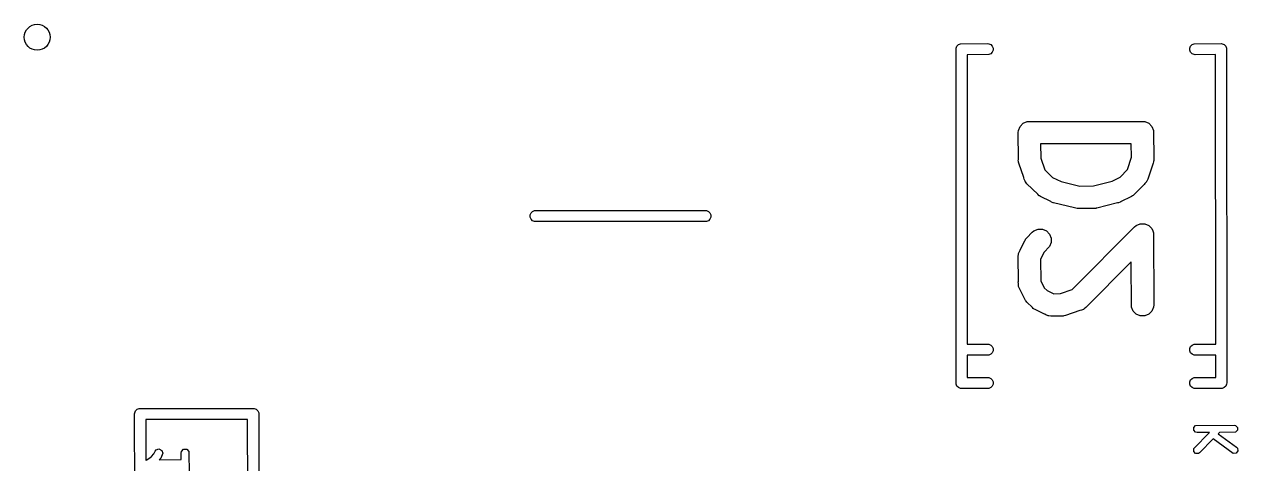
# Model space of a CAD drawing. Extents: x 0.16 to 3.03, y 0.09 to 2.28.
# Drawn here: x 0.163 to 0.808, y 1.369 to 1.602 of the extents above; entities that cross this region are included whole.
import ezdxf

# ---------------------------------------------------------------- set-up
doc = ezdxf.new("R2010")
doc.units = 0
doc.header["$MEASUREMENT"] = 0
doc.layers.add('BLACK', color=7, linetype='CONTINUOUS')

msp = doc.modelspace()

# ---------------------------------------------------------------- linework, layer by layer
at = {"layer": 'BLACK', "linetype": 'CONTINUOUS'}
for p, q in [((0.65946, 1.59106), (0.66052, 1.5915)), ((0.66052, 1.5915), (0.6749, 1.59155)), ((0.6749, 1.59155), (0.67548, 1.5915)), ((0.67548, 1.5915), (0.67654, 1.59106)), ((0.78346, 1.59106), (0.78452, 1.5915)), ((0.78452, 1.5915), (0.7989, 1.59155)), ((0.7989, 1.59155), (0.79948, 1.5915)), ((0.79948, 1.5915), (0.80054, 1.59106)), ((0.65815, 1.5886), (0.6582, 1.58918)), ((0.6582, 1.41088), (0.65815, 1.5886)), ((0.6582, 1.58918), (0.65864, 1.59024)), ((0.65864, 1.59024), (0.65946, 1.59106)), ((0.67548, 1.5857), (0.664, 1.58566)), ((0.664, 1.58566), (0.66405, 1.43201)), ((0.67654, 1.58614), (0.67548, 1.5857)), ((0.67654, 1.59106), (0.67736, 1.59024)), ((0.67736, 1.58696), (0.67654, 1.58614)), ((0.67736, 1.59024), (0.6778, 1.58918)), ((0.6778, 1.58802), (0.67736, 1.58696)), ((0.6778, 1.58918), (0.6778, 1.58802)), ((0.7822, 1.58918), (0.78264, 1.59024)), ((0.7822, 1.58802), (0.7822, 1.58918)), ((0.78264, 1.58696), (0.7822, 1.58802)), ((0.78264, 1.59024), (0.78346, 1.59106)), ((0.78346, 1.58614), (0.78264, 1.58696)), ((0.78452, 1.5857), (0.78346, 1.58614)), ((0.7851, 1.58565), (0.78452, 1.5857)), ((0.79595, 1.58569), (0.7851, 1.58565)), ((0.796, 1.43204), (0.79595, 1.58569)), ((0.80054, 1.59106), (0.80136, 1.59024)), ((0.80136, 1.59024), (0.8018, 1.58918)), ((0.8018, 1.58918), (0.80185, 1.4114)), ((0.69125, 1.54546), (0.69214, 1.54762)), ((0.69214, 1.54762), (0.6938, 1.54927)), ((0.6938, 1.54927), (0.69596, 1.55017)), ((0.69596, 1.55017), (0.75713, 1.55029)), ((0.75713, 1.55029), (0.7583, 1.55017)), ((0.7583, 1.55017), (0.76047, 1.54927)), ((0.76047, 1.54927), (0.76212, 1.54762)), ((0.76212, 1.54762), (0.76302, 1.54546)), ((0.69113, 1.54429), (0.69125, 1.54546)), ((0.69124, 1.53008), (0.69113, 1.54429)), ((0.76302, 1.54546), (0.76313, 1.53)), ((0.75118, 1.53839), (0.70307, 1.5383)), ((0.70307, 1.5383), (0.70313, 1.53071)), ((0.75123, 1.53124), (0.75118, 1.53839)), ((0.69118, 1.52925), (0.69124, 1.53008)), ((0.69125, 1.52895), (0.69118, 1.52925)), ((0.69125, 1.52883), (0.69125, 1.52895)), ((0.69131, 1.52868), (0.69125, 1.52883)), ((0.69144, 1.5281), (0.69131, 1.52868)), ((0.69411, 1.5204), (0.69144, 1.5281)), ((0.70313, 1.53071), (0.70527, 1.52452)), ((0.74915, 1.52477), (0.75123, 1.53124)), ((0.76272, 1.52812), (0.75997, 1.51953)), ((0.76302, 1.52883), (0.76272, 1.52812)), ((0.76305, 1.52913), (0.76302, 1.52883)), ((0.76309, 1.52925), (0.76305, 1.52913)), ((0.76313, 1.53), (0.76307, 1.52941)), ((0.76307, 1.52941), (0.76309, 1.52925)), ((0.70527, 1.52452), (0.70941, 1.52048)), ((0.70941, 1.52048), (0.71389, 1.51833)), ((0.74111, 1.5186), (0.74523, 1.52074)), ((0.74523, 1.52074), (0.74915, 1.52477)), ((0.69411, 1.52026), (0.69411, 1.5204)), ((0.6944, 1.51954), (0.69411, 1.52026)), ((0.69478, 1.51846), (0.6944, 1.51954)), ((0.69492, 1.51829), (0.69478, 1.51846)), ((0.695, 1.5181), (0.69492, 1.51829)), ((0.69575, 1.51719), (0.695, 1.5181)), ((0.70153, 1.51155), (0.69575, 1.51719)), ((0.71389, 1.51833), (0.72393, 1.51591)), ((0.72393, 1.51591), (0.73105, 1.516)), ((0.73105, 1.516), (0.74111, 1.5186)), ((0.75783, 1.51663), (0.7528, 1.51147)), ((0.75795, 1.51669), (0.75783, 1.51663)), ((0.75845, 1.51726), (0.75795, 1.51669)), ((0.75926, 1.5181), (0.75845, 1.51726)), ((0.75935, 1.51829), (0.75926, 1.5181)), ((0.75949, 1.51846), (0.75935, 1.51829)), ((0.75997, 1.51953), (0.75949, 1.51846)), ((0.70203, 1.51097), (0.70153, 1.51155)), ((0.70228, 1.51081), (0.70203, 1.51097)), ((0.70237, 1.51073), (0.70228, 1.51081)), ((0.70252, 1.51066), (0.70237, 1.51073)), ((0.70302, 1.51035), (0.70252, 1.51066)), ((0.70844, 1.50774), (0.70302, 1.51035)), ((0.70886, 1.50743), (0.70844, 1.50774)), ((0.75123, 1.51045), (0.74553, 1.50749)), ((0.7519, 1.51073), (0.75123, 1.51045)), ((0.75213, 1.51091), (0.7519, 1.51073)), ((0.75224, 1.51097), (0.75213, 1.51091)), ((0.75234, 1.51109), (0.75224, 1.51097)), ((0.7528, 1.51147), (0.75234, 1.51109)), ((0.4321, 1.50058), (0.43254, 1.50164)), ((0.43254, 1.50164), (0.43336, 1.50246)), ((0.43336, 1.50246), (0.43442, 1.5029)), ((0.43442, 1.5029), (0.525, 1.50295)), ((0.525, 1.50295), (0.52558, 1.5029)), ((0.52558, 1.5029), (0.52664, 1.50246)), ((0.52664, 1.50246), (0.52746, 1.50164)), ((0.52746, 1.50164), (0.5279, 1.50058)), ((0.70973, 1.50712), (0.70886, 1.50743)), ((0.70983, 1.50707), (0.70973, 1.50712)), ((0.70988, 1.50707), (0.70983, 1.50707)), ((0.70996, 1.50704), (0.70988, 1.50707)), ((0.72108, 1.50436), (0.70996, 1.50704)), ((0.72168, 1.50412), (0.72108, 1.50436)), ((0.7224, 1.50404), (0.72168, 1.50412)), ((0.72256, 1.50401), (0.7224, 1.50404)), ((0.72264, 1.50402), (0.72256, 1.50401)), ((0.72285, 1.504), (0.72264, 1.50402)), ((0.7311, 1.5041), (0.72285, 1.504)), ((0.73171, 1.50401), (0.7311, 1.5041)), ((0.73243, 1.50411), (0.73171, 1.50401)), ((0.73259, 1.50412), (0.73243, 1.50411)), ((0.73267, 1.50415), (0.73259, 1.50412)), ((0.73287, 1.50418), (0.73267, 1.50415)), ((0.74386, 1.50703), (0.73287, 1.50418)), ((0.74443, 1.50707), (0.74386, 1.50703)), ((0.74531, 1.50741), (0.74443, 1.50707)), ((0.74541, 1.50743), (0.74531, 1.50741)), ((0.74545, 1.50746), (0.74541, 1.50743)), ((0.74553, 1.50749), (0.74545, 1.50746)), ((0.4321, 1.49942), (0.4321, 1.50058)), ((0.43254, 1.49836), (0.4321, 1.49942)), ((0.43336, 1.49754), (0.43254, 1.49836)), ((0.43442, 1.4971), (0.43336, 1.49754)), ((0.435, 1.49705), (0.43442, 1.4971)), ((0.52558, 1.4971), (0.435, 1.49705)), ((0.52664, 1.49754), (0.52558, 1.4971)), ((0.52746, 1.49836), (0.52664, 1.49754)), ((0.5279, 1.49942), (0.52746, 1.49836)), ((0.5279, 1.50058), (0.5279, 1.49942)), ((0.75289, 1.49424), (0.7538, 1.49499)), ((0.7538, 1.49499), (0.75596, 1.49588)), ((0.75596, 1.49588), (0.7583, 1.49588)), ((0.7583, 1.49588), (0.76047, 1.49499)), ((0.76047, 1.49499), (0.76212, 1.49333)), ((0.69525, 1.48796), (0.69573, 1.48838)), ((0.69573, 1.48838), (0.6986, 1.49139)), ((0.6986, 1.49139), (0.69951, 1.49213)), ((0.69951, 1.49213), (0.70168, 1.49303)), ((0.70168, 1.49303), (0.70402, 1.49303)), ((0.70402, 1.49303), (0.70618, 1.49213)), ((0.70618, 1.49213), (0.70784, 1.49048)), ((0.70784, 1.49048), (0.70873, 1.48831)), ((0.70873, 1.48831), (0.70873, 1.48597)), ((0.71982, 1.46101), (0.75289, 1.49424)), ((0.76212, 1.49333), (0.76262, 1.49213)), ((0.76262, 1.49213), (0.76302, 1.49117)), ((0.76302, 1.49117), (0.76313, 1.45286)), ((0.69188, 1.48126), (0.69214, 1.4819)), ((0.69214, 1.4819), (0.69223, 1.48199)), ((0.69223, 1.48199), (0.69462, 1.48697)), ((0.69462, 1.48697), (0.69494, 1.48747)), ((0.69494, 1.48747), (0.695, 1.48762)), ((0.695, 1.48762), (0.69509, 1.48772)), ((0.69509, 1.48772), (0.69525, 1.48796)), ((0.70784, 1.48381), (0.70477, 1.4806)), ((0.70873, 1.48597), (0.70784, 1.48381)), ((0.69113, 1.47857), (0.69125, 1.47974)), ((0.69123, 1.46519), (0.69113, 1.47857)), ((0.69125, 1.47974), (0.69133, 1.47994)), ((0.69133, 1.47994), (0.69135, 1.48016)), ((0.69135, 1.48016), (0.69188, 1.48126)), ((0.70477, 1.4806), (0.70304, 1.47701)), ((0.70304, 1.47701), (0.70312, 1.46556)), ((0.75118, 1.47567), (0.72709, 1.45147)), ((0.75125, 1.45169), (0.75118, 1.47567)), ((0.69118, 1.46504), (0.69123, 1.46519)), ((0.69124, 1.46419), (0.69118, 1.46504)), ((0.69125, 1.46312), (0.69124, 1.46419)), ((0.69133, 1.46292), (0.69125, 1.46312)), ((0.69135, 1.4627), (0.69133, 1.46292)), ((0.69177, 1.4616), (0.69135, 1.4627)), ((0.70312, 1.46556), (0.70498, 1.46197)), ((0.69473, 1.4559), (0.69177, 1.4616)), ((0.70498, 1.46197), (0.70653, 1.46049)), ((0.70653, 1.46049), (0.71007, 1.45879)), ((0.71007, 1.45879), (0.71355, 1.45884)), ((0.71355, 1.45884), (0.71982, 1.46101)), ((0.695, 1.45524), (0.69473, 1.4559)), ((0.69519, 1.45501), (0.695, 1.45524)), ((0.69525, 1.45489), (0.69519, 1.45501)), ((0.69537, 1.45479), (0.69525, 1.45489)), ((0.69575, 1.45433), (0.69537, 1.45479)), ((0.69875, 1.45145), (0.69575, 1.45433)), ((0.69917, 1.45097), (0.69875, 1.45145)), ((0.69942, 1.45082), (0.69917, 1.45097)), ((0.69951, 1.45073), (0.69942, 1.45082)), ((0.69966, 1.45066), (0.69951, 1.45073)), ((0.70016, 1.45035), (0.69966, 1.45066)), ((0.70515, 1.44795), (0.70016, 1.45035)), ((0.72388, 1.44983), (0.71617, 1.44717)), ((0.72402, 1.44983), (0.72388, 1.44983)), ((0.72474, 1.45013), (0.72402, 1.44983)), ((0.72582, 1.4505), (0.72474, 1.45013)), ((0.72598, 1.45064), (0.72582, 1.4505)), ((0.72618, 1.45073), (0.72598, 1.45064)), ((0.72709, 1.45147), (0.72618, 1.45073)), ((0.75214, 1.44952), (0.75125, 1.45169)), ((0.76302, 1.45169), (0.76212, 1.44952)), ((0.76313, 1.45286), (0.76302, 1.45169)), ((0.70523, 1.44787), (0.70515, 1.44795)), ((0.70587, 1.4476), (0.70523, 1.44787)), ((0.70698, 1.44707), (0.70587, 1.4476)), ((0.70719, 1.44705), (0.70698, 1.44707)), ((0.70739, 1.44697), (0.70719, 1.44705)), ((0.70856, 1.44686), (0.70739, 1.44697)), ((0.71433, 1.44695), (0.70856, 1.44686)), ((0.71503, 1.4469), (0.71433, 1.44695)), ((0.71532, 1.44697), (0.71503, 1.4469)), ((0.71545, 1.44697), (0.71532, 1.44697)), ((0.71559, 1.44703), (0.71545, 1.44697)), ((0.71617, 1.44717), (0.71559, 1.44703)), ((0.7538, 1.44787), (0.75214, 1.44952)), ((0.75596, 1.44697), (0.7538, 1.44787)), ((0.7583, 1.44697), (0.75596, 1.44697)), ((0.76047, 1.44787), (0.7583, 1.44697)), ((0.76212, 1.44952), (0.76047, 1.44787)), ((0.66405, 1.43201), (0.6749, 1.43205)), ((0.6749, 1.43205), (0.67548, 1.432)), ((0.67548, 1.432), (0.67654, 1.43156)), ((0.67654, 1.43156), (0.67736, 1.43074)), ((0.67736, 1.43074), (0.6778, 1.42968)), ((0.7822, 1.42968), (0.78264, 1.43074)), ((0.78264, 1.43074), (0.78346, 1.43156)), ((0.78346, 1.43156), (0.78452, 1.432)), ((0.78452, 1.432), (0.796, 1.43204)), ((0.67548, 1.4262), (0.66405, 1.42616)), ((0.66405, 1.42616), (0.66405, 1.41431)), ((0.67654, 1.42664), (0.67548, 1.4262)), ((0.67736, 1.42746), (0.67654, 1.42664)), ((0.6778, 1.42852), (0.67736, 1.42746)), ((0.6778, 1.42968), (0.6778, 1.42852)), ((0.7822, 1.42852), (0.7822, 1.42968)), ((0.78264, 1.42746), (0.7822, 1.42852)), ((0.78346, 1.42664), (0.78264, 1.42746)), ((0.78452, 1.4262), (0.78346, 1.42664)), ((0.7851, 1.42615), (0.78452, 1.4262)), ((0.796, 1.42619), (0.7851, 1.42615)), ((0.796, 1.41434), (0.796, 1.42619)), ((0.66405, 1.41431), (0.6749, 1.41435)), ((0.6749, 1.41435), (0.67548, 1.4143)), ((0.67548, 1.4143), (0.67654, 1.41386)), ((0.67654, 1.41386), (0.67736, 1.41304)), ((0.67736, 1.41304), (0.6778, 1.41198)), ((0.6778, 1.41198), (0.6778, 1.41082)), ((0.7822, 1.41198), (0.78264, 1.41304)), ((0.7822, 1.41082), (0.7822, 1.41198)), ((0.78264, 1.41304), (0.78346, 1.41386)), ((0.78346, 1.41386), (0.78452, 1.4143)), ((0.78452, 1.4143), (0.796, 1.41434)), ((0.80185, 1.4114), (0.8018, 1.41082)), ((0.6582, 1.41082), (0.6582, 1.41088)), ((0.65864, 1.40976), (0.6582, 1.41082)), ((0.65946, 1.40894), (0.65864, 1.40976)), ((0.66052, 1.4085), (0.65946, 1.40894)), ((0.6611, 1.40845), (0.66052, 1.4085)), ((0.67548, 1.4085), (0.6611, 1.40845)), ((0.67654, 1.40894), (0.67548, 1.4085)), ((0.67736, 1.40976), (0.67654, 1.40894)), ((0.6778, 1.41082), (0.67736, 1.40976)), ((0.78264, 1.40976), (0.7822, 1.41082)), ((0.78346, 1.40894), (0.78264, 1.40976)), ((0.78452, 1.4085), (0.78346, 1.40894)), ((0.7851, 1.40845), (0.78452, 1.4085)), ((0.79948, 1.4085), (0.7851, 1.40845)), ((0.80054, 1.40894), (0.79948, 1.4085)), ((0.80136, 1.40976), (0.80054, 1.40894)), ((0.8018, 1.41082), (0.80136, 1.40976)), ((0.22205, 1.395), (0.2221, 1.39558)), ((0.2221, 1.35442), (0.22205, 1.395)), ((0.2221, 1.39558), (0.22254, 1.39664)), ((0.22254, 1.39664), (0.22336, 1.39746)), ((0.22336, 1.39746), (0.22442, 1.3979)), ((0.22442, 1.3979), (0.285, 1.39795)), ((0.28205, 1.3921), (0.2279, 1.39205)), ((0.2279, 1.39205), (0.22793, 1.37019)), ((0.2821, 1.35442), (0.28205, 1.3921)), ((0.285, 1.39795), (0.28558, 1.3979)), ((0.28558, 1.3979), (0.28664, 1.39746)), ((0.28664, 1.39746), (0.28746, 1.39664)), ((0.28746, 1.39664), (0.2879, 1.39558)), ((0.2879, 1.39558), (0.28795, 1.355)), ((0.78431, 1.38781), (0.78536, 1.38886)), ((0.78431, 1.38631), (0.78431, 1.38781)), ((0.78536, 1.38526), (0.78431, 1.38631)), ((0.78431, 1.37655), (0.79277, 1.38516)), ((0.78536, 1.38886), (0.80581, 1.38901)), ((0.78611, 1.38511), (0.78536, 1.38526)), ((0.79277, 1.38516), (0.78611, 1.38511)), ((0.79807, 1.3852), (0.79734, 1.38445)), ((0.80656, 1.38526), (0.79807, 1.3852)), ((0.80581, 1.38901), (0.80656, 1.38886)), ((0.80656, 1.38886), (0.80761, 1.38781)), ((0.80761, 1.38631), (0.80656, 1.38526)), ((0.80761, 1.38781), (0.80761, 1.38631)), ((0.79467, 1.38174), (0.78749, 1.37442)), ((0.80533, 1.37391), (0.79467, 1.38174)), ((0.79734, 1.38445), (0.80698, 1.37736)), ((0.2285, 1.3706), (0.23081, 1.37228)), ((0.23081, 1.37228), (0.23095, 1.37233)), ((0.23095, 1.37233), (0.2323, 1.37381)), ((0.2323, 1.37381), (0.2329, 1.3752)), ((0.2329, 1.3752), (0.23341, 1.37586)), ((0.23341, 1.37586), (0.23497, 1.37638)), ((0.23497, 1.37638), (0.23644, 1.37565)), ((0.23696, 1.37409), (0.23587, 1.37155)), ((0.23644, 1.37565), (0.23696, 1.37409)), ((0.24674, 1.37424), (0.2469, 1.37506)), ((0.24679, 1.37075), (0.24674, 1.37424)), ((0.2469, 1.37506), (0.24807, 1.37623)), ((0.24807, 1.37623), (0.24971, 1.37623)), ((0.24971, 1.37623), (0.25088, 1.37506)), ((0.25088, 1.37506), (0.25104, 1.36298)), ((0.78431, 1.37506), (0.78431, 1.37655)), ((0.78536, 1.374), (0.78431, 1.37506)), ((0.78686, 1.374), (0.78536, 1.374)), ((0.78749, 1.37442), (0.78686, 1.374)), ((0.8068, 1.37412), (0.80533, 1.37391)), ((0.8077, 1.37532), (0.8068, 1.37412)), ((0.80698, 1.37736), (0.80749, 1.3768)), ((0.80749, 1.3768), (0.8077, 1.37532)), ((0.22793, 1.37019), (0.22803, 1.37026)), ((0.22803, 1.37026), (0.22837, 1.3706)), ((0.22837, 1.3706), (0.2285, 1.3706)), ((0.23506, 1.37065), (0.24679, 1.37075)), ((0.23507, 1.37067), (0.23506, 1.37065)), ((0.23529, 1.37074), (0.23507, 1.37067)), ((0.2358, 1.3714), (0.23529, 1.37074)), ((0.23586, 1.37153), (0.2358, 1.3714)), ((0.23587, 1.37154), (0.23586, 1.37153)), ((0.23587, 1.37155), (0.23587, 1.37154))]:
    msp.add_line(p, q, dxfattribs=at)
at = {"layer": 'BLACK'}
msp.add_circle((0.17033, 1.59492), 0.00689, dxfattribs=at)

doc.saveas('drawing.dxf')
